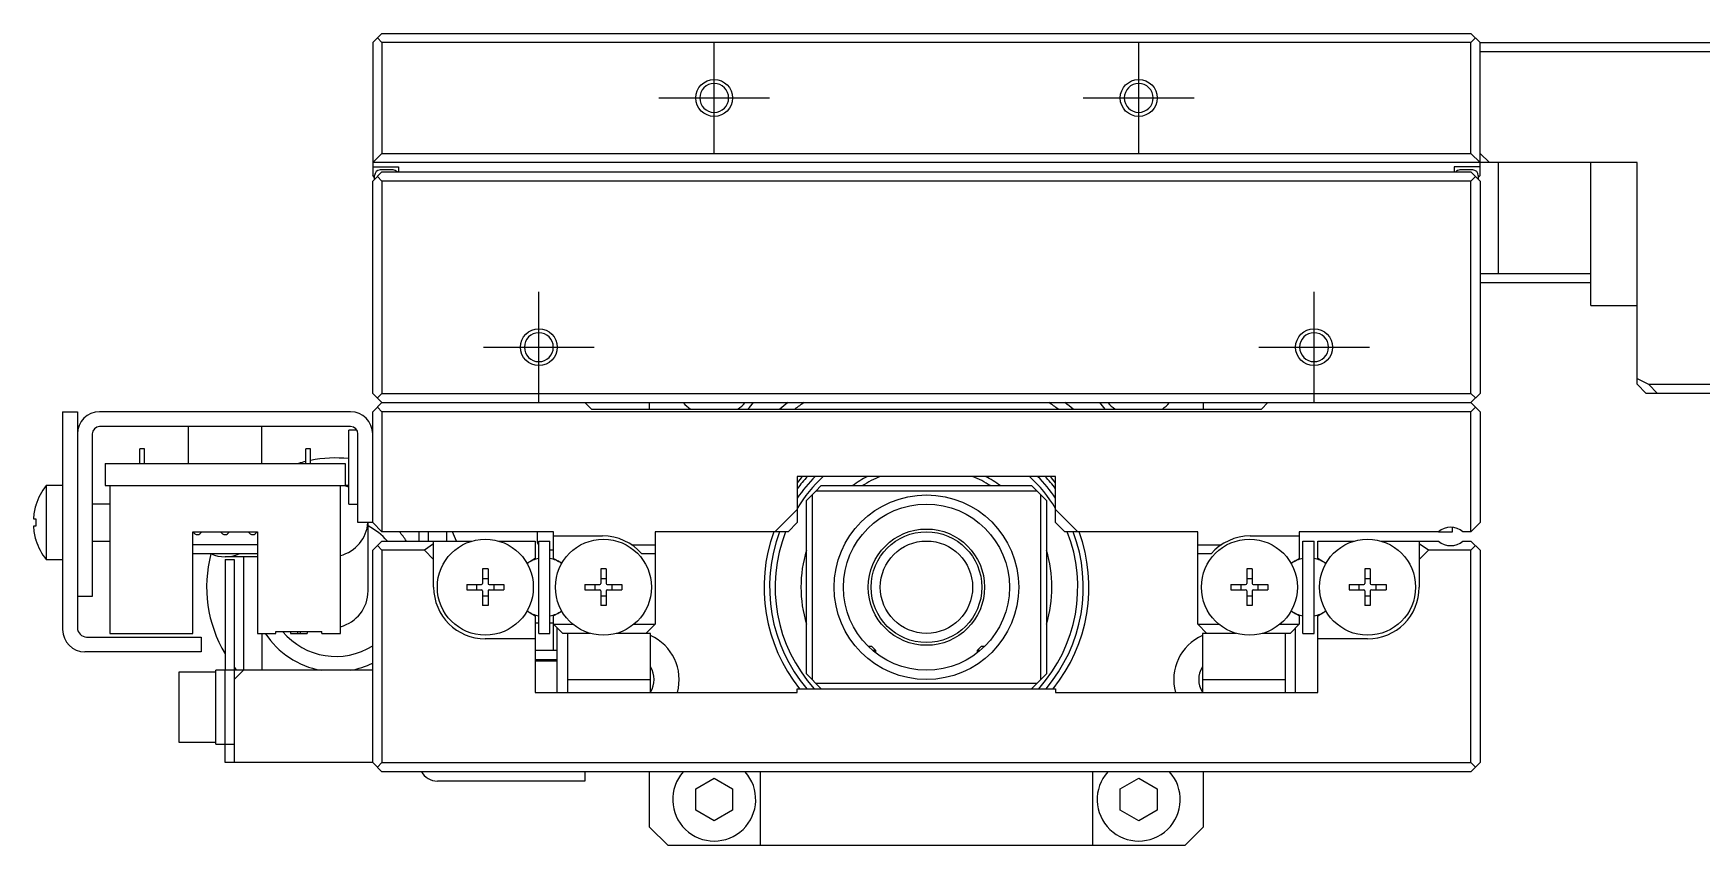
# Model space of a CAD drawing. Extents: x -1 to 743, y -8 to 429.
# Drawn here: x 98.4 to 188.8, y 381.2 to 425.2 of the extents above; entities that cross this region are included whole.
import ezdxf

# ---------------------------------------------------------------- set-up
doc = ezdxf.new("R2010")
doc.units = 0
doc.header["$LTSCALE"] = 0.5
doc.linetypes.add('CENTER', pattern=[50.8, 31.75, -6.35, 6.35, -6.35])
for name, color, linetype in [('MSM_CENTER', 1, 'CENTER'), ('MSM_CONTINUOUS', 7, 'CONTINUOUS'), ('MSM_NARROW', 5, 'CONTINUOUS')]:
    doc.layers.add(name, color=color, linetype=linetype)

msp = doc.modelspace()

# ---------------------------------------------------------------- linework, layer by layer
at = {"layer": 'MSM_CENTER'}
for p, q in [((135.313965, 418.706032), (135.313965, 424.706032)), ((158.313965, 418.706032), (158.313965, 424.706032)), ((132.313965, 421.706032), (138.313965, 421.706032)), ((155.313965, 421.706032), (161.313965, 421.706032)), ((125.813965, 405.206032), (125.813965, 411.206032)), ((167.813965, 405.206032), (167.813965, 411.206032)), ((122.813965, 408.206032), (128.813965, 408.206032)), ((164.813965, 408.206032), (170.813965, 408.206032)), ((144.06396, 391.644084), (144.06396, 391.644289))]:
    msp.add_line(p, q, dxfattribs=at)
at = {"layer": 'MSM_CONTINUOUS'}
for p, q in [((116.813965, 424.706032), (117.313965, 425.206032)), ((117.063965, 424.956032), (117.313965, 424.706032)), ((117.313965, 425.206032), (176.313965, 425.206032)), ((176.813965, 424.706032), (176.313965, 425.206032)), ((176.313965, 424.706032), (176.563965, 424.956032)), ((116.813965, 424.706032), (116.813965, 417.506032)), ((117.313965, 424.706032), (117.313965, 418.706032)), ((176.313965, 424.706032), (117.313965, 424.706032)), ((176.313965, 418.706032), (176.313965, 424.706032)), ((176.813965, 417.506032), (176.813965, 424.706032)), ((176.813965, 424.706032), (198.813965, 424.706032)), ((198.813965, 424.206032), (176.813965, 424.206032)), ((117.313965, 418.706032), (116.813965, 418.206032)), ((117.313965, 418.706032), (176.313965, 418.706032)), ((176.813965, 418.206032), (176.313965, 418.706032)), ((177.313965, 418.206032), (176.813965, 418.706032)), ((185.313965, 418.206032), (116.813965, 418.206032)), ((116.813965, 417.981032), (118.213965, 417.981032)), ((116.813965, 417.206032), (117.313965, 417.706032)), ((117.913965, 417.806032), (117.213965, 417.806032)), ((117.313965, 417.706032), (176.313965, 417.706032)), ((118.213965, 417.981032), (118.213965, 417.706032)), ((176.813965, 417.981032), (175.413965, 417.981032)), ((175.413965, 417.981032), (175.413965, 417.706032)), ((176.413965, 417.806032), (175.713965, 417.806032)), ((176.313965, 417.706032), (176.813965, 417.206032)), ((177.813965, 412.206027), (177.813965, 418.206037)), ((182.813965, 410.456032), (182.813965, 418.206032)), ((185.313965, 406.206032), (185.313965, 418.206032)), ((116.913965, 417.406032), (116.813965, 417.506032)), ((116.813965, 405.706032), (116.813965, 417.206032)), ((116.913965, 417.306032), (116.913965, 417.506032)), ((117.063965, 417.456032), (117.313965, 417.206032)), ((117.313965, 417.206032), (117.313965, 405.706032)), ((176.313965, 417.206032), (117.313965, 417.206032)), ((176.313965, 417.206032), (176.563965, 417.456032)), ((176.313965, 405.706032), (176.313965, 417.206032)), ((176.813965, 417.506032), (176.713965, 417.406032)), ((176.713965, 417.506032), (176.713965, 417.306032)), ((176.813965, 417.206032), (176.813965, 405.706032)), ((176.813965, 412.206032), (182.813965, 412.206032)), ((176.813965, 411.706032), (182.813965, 411.706032)), ((182.813965, 410.456032), (185.313965, 410.456032)), ((185.313965, 406.512218), (185.926338, 406.206032)), ((185.813965, 405.706032), (185.313965, 406.206032)), ((185.926338, 406.206032), (198.813965, 406.206032)), ((185.926338, 406.206032), (186.426338, 405.706032)), ((117.313965, 405.206032), (116.813965, 405.706032)), ((116.813965, 404.706032), (117.313965, 405.206032)), ((117.313965, 405.706032), (117.063965, 405.456032)), ((117.063965, 404.956032), (117.313965, 404.706032)), ((117.313965, 405.706032), (176.313965, 405.706032)), ((117.313965, 405.206032), (176.313965, 405.206032)), ((128.313965, 405.206032), (128.663965, 404.856032)), ((131.813965, 404.856032), (131.813965, 405.206032)), ((161.813965, 405.206032), (161.813965, 404.856032)), ((164.963965, 404.856032), (165.313965, 405.206032)), ((176.563965, 405.456032), (176.313965, 405.706032)), ((176.313965, 405.206032), (176.813965, 405.706032)), ((176.313965, 405.206032), (176.813965, 404.706032)), ((176.313965, 404.706032), (176.563965, 404.956032)), ((198.813965, 405.706032), (185.813965, 405.706032)), ((100.013965, 404.706032), (100.013965, 392.906032)), ((100.013965, 404.706032), (100.813965, 404.706032)), ((100.813965, 404.706032), (100.813965, 393.006032)), ((115.613965, 404.706032), (102.013965, 404.706032)), ((116.813965, 398.706032), (116.813965, 404.706032)), ((117.313965, 404.706032), (117.313965, 398.206032)), ((176.313965, 404.706032), (117.313965, 404.706032)), ((128.663965, 404.856032), (164.963965, 404.856032)), ((176.313965, 398.206032), (176.313965, 404.706032)), ((176.813965, 404.706032), (176.813965, 398.706032)), ((101.613965, 403.506032), (101.613965, 394.706032)), ((115.613965, 403.906032), (102.013965, 403.906032)), ((106.813965, 403.906032), (106.813965, 401.906032)), ((110.813965, 401.906032), (110.813965, 403.906032)), ((115.513965, 399.706032), (115.513965, 403.706032)), ((115.960375, 403.706032), (115.513965, 403.706032)), ((116.013965, 398.706032), (116.013965, 403.506032)), ((104.188965, 401.906032), (104.188965, 402.706032)), ((104.438965, 402.706032), (104.188965, 402.706032)), ((104.438965, 401.906032), (104.438965, 402.706032)), ((113.188965, 401.906032), (113.188965, 402.706032)), ((113.438965, 402.706032), (113.188965, 402.706032)), ((113.438965, 401.906032), (113.438965, 402.706032)), ((102.313965, 401.906032), (102.313965, 400.706032)), ((102.313965, 401.906032), (115.313965, 401.906032)), ((115.313965, 401.906032), (115.313965, 400.706032)), ((99.115966, 400.706032), (99.115966, 396.706032)), ((100.013965, 400.706032), (99.115966, 400.706032)), ((102.313965, 400.706032), (115.313965, 400.706032)), ((102.563965, 400.706032), (102.563965, 392.706032)), ((115.063965, 392.706032), (115.063965, 400.706032)), ((115.513965, 400.706033), (115.31923, 400.706033)), ((153.813965, 401.206032), (139.813965, 401.206032)), ((139.813965, 401.206032), (139.813965, 398.706032)), ((140.813965, 400.406032), (141.113965, 400.706032)), ((141.113965, 400.706032), (152.513965, 400.706032)), ((152.513965, 400.706032), (152.813965, 400.406032)), ((153.813965, 398.706032), (153.813965, 401.206032)), ((98.558233, 399.656032), (98.558233, 399.634741)), ((102.563965, 399.706032), (101.613985, 399.706032)), ((115.513965, 399.706032), (116.013965, 399.706032)), ((140.313965, 399.906032), (140.613965, 400.206032)), ((140.313965, 390.506032), (140.313965, 399.906032)), ((140.813965, 400.406032), (140.613965, 400.206032)), ((140.613965, 400.206032), (140.613965, 390.206032)), ((152.813965, 400.406032), (140.813965, 400.406032)), ((153.013965, 400.206032), (152.813965, 400.406032)), ((153.013965, 390.206032), (153.013965, 400.206032)), ((153.013965, 400.206032), (153.313965, 399.906032)), ((153.313965, 399.906032), (153.313965, 390.506032)), ((98.42649, 398.906032), (98.558233, 398.906032)), ((98.558233, 398.906032), (98.558233, 398.506032)), ((116.813965, 398.706032), (116.013965, 398.706032)), ((116.559298, 394.999306), (116.559298, 398.706032)), ((117.313965, 398.206032), (116.813965, 398.706032)), ((138.606858, 398.206032), (139.813965, 399.413139)), ((139.813965, 398.706032), (139.313965, 398.206032)), ((153.813965, 399.413139), (155.021072, 398.206032)), ((154.313965, 398.206032), (153.813965, 398.706032)), ((176.813965, 398.706032), (176.313965, 398.206032)), ((98.558233, 398.506032), (98.42649, 398.506032)), ((98.558233, 397.777323), (98.558233, 397.756032)), ((101.613985, 397.706032), (102.563965, 397.706032)), ((107.063965, 398.206032), (110.563965, 398.206032)), ((107.063965, 392.706032), (107.063965, 398.206032)), ((110.563965, 398.206032), (110.563965, 392.706032)), ((116.813965, 397.206032), (117.313965, 397.706032)), ((126.613965, 398.206032), (117.313965, 398.206032)), ((117.313965, 397.706032), (122.199822, 397.706032)), ((119.313965, 398.206032), (119.313965, 397.706032)), ((119.813965, 398.206032), (119.813965, 397.706032)), ((120.113965, 395.206032), (120.113965, 397.706032)), ((120.813965, 398.206032), (120.813965, 397.706032)), ((123.628108, 397.706032), (125.613965, 397.706032)), ((125.613965, 397.706032), (125.613965, 396.756103)), ((125.733965, 397.629952), (125.733965, 398.206032)), ((125.813965, 392.706032), (125.813965, 397.706032)), ((125.813965, 397.706032), (126.413965, 397.706032)), ((126.413965, 392.706032), (126.413965, 397.706032)), ((126.613965, 396.756103), (126.613965, 398.206032)), ((126.613965, 397.981032), (129.269436, 397.981032)), ((139.313965, 398.206032), (132.113965, 398.206032)), ((132.113965, 398.206032), (132.113965, 393.206032)), ((161.513965, 398.206032), (154.313965, 398.206032)), ((161.513965, 393.206032), (161.513965, 398.206032)), ((164.358494, 397.981032), (167.013965, 397.981032)), ((174.552527, 398.206032), (167.013965, 398.206032)), ((167.013965, 398.206032), (167.013965, 396.756103)), ((167.213965, 392.706032), (167.213965, 397.706032)), ((167.213965, 397.706032), (167.813965, 397.706032)), ((167.813965, 392.706032), (167.813965, 397.706032)), ((168.013965, 396.756103), (168.013965, 397.706032)), ((168.013965, 397.706032), (169.999822, 397.706032)), ((171.428108, 397.706032), (174.552527, 397.706032)), ((173.513965, 397.706032), (173.513965, 395.206032)), ((174.553053, 398.206032), (175.313965, 398.206032)), ((175.313965, 398.206032), (175.313965, 398.451019)), ((176.313965, 398.206032), (175.875403, 398.206032)), ((175.875403, 397.706032), (176.313965, 397.706032)), ((176.313965, 397.706032), (176.813965, 397.206032)), ((110.563965, 397.506032), (107.063965, 397.506032)), ((110.563965, 397.006032), (107.063965, 397.006032)), ((110.563965, 396.856032), (108.813965, 396.856032)), ((109.813965, 396.856032), (109.813965, 390.706033)), ((116.813965, 385.706032), (116.813965, 397.206032)), ((117.063965, 397.456032), (117.313965, 397.206032)), ((117.313965, 397.206032), (117.313965, 385.706032)), ((119.613965, 397.206032), (117.313965, 397.206032)), ((120.113965, 397.559585), (119.613965, 397.206032)), ((119.613965, 397.206032), (120.113965, 396.706032)), ((125.813965, 397.508531), (125.763254, 397.559242)), ((126.613965, 397.208531), (126.413965, 397.208531)), ((130.829685, 397.506032), (132.113965, 397.506032)), ((132.113965, 397.006032), (131.392965, 397.006032)), ((161.513965, 397.506032), (162.798246, 397.506032)), ((162.234965, 397.006032), (161.513965, 397.006032)), ((174.013965, 397.206032), (173.513965, 397.559585)), ((173.513965, 396.706032), (174.013965, 397.206032)), ((176.313965, 397.206032), (174.013965, 397.206032)), ((176.313965, 397.206032), (176.563965, 397.456032)), ((176.313965, 385.706032), (176.313965, 397.206032)), ((176.813965, 397.206032), (176.813965, 385.706032)), ((99.115966, 396.706032), (100.013965, 396.706032)), ((108.813963, 396.706032), (109.313965, 396.706032)), ((108.813963, 396.706032), (108.813963, 390.706032)), ((109.313965, 396.706032), (109.313965, 385.706032)), ((123.058965, 396.206032), (122.768965, 396.206032)), ((122.768965, 396.206032), (122.768965, 395.411032)), ((123.058965, 396.206032), (123.058965, 395.411032)), ((125.613965, 396.756103), (125.317765, 396.585092)), ((126.613965, 396.756103), (126.837258, 396.627185)), ((126.813965, 396.630867), (126.813965, 396.640633)), ((129.458965, 396.206032), (129.168965, 396.206032)), ((129.168965, 396.206032), (129.168965, 395.411032)), ((129.458965, 396.206032), (129.458965, 395.411032)), ((164.458965, 396.206032), (164.168965, 396.206032)), ((164.168965, 396.206032), (164.168965, 395.411032)), ((164.458965, 396.206032), (164.458965, 395.411032)), ((166.790672, 396.627185), (167.013965, 396.756103)), ((166.813965, 396.630868), (166.813965, 396.640633)), ((168.310166, 396.585092), (168.013965, 396.756103)), ((170.858965, 396.206032), (170.568965, 396.206032)), ((170.568965, 396.206032), (170.568965, 395.411032)), ((170.858965, 396.206032), (170.858965, 395.411032)), ((121.913965, 395.351032), (122.708965, 395.351032)), ((121.913965, 395.351032), (121.913965, 395.061032)), ((121.913965, 395.061032), (122.708965, 395.061032)), ((122.443958, 395.351032), (122.443958, 395.061032)), ((122.768965, 395.676039), (123.058965, 395.676039)), ((122.768965, 395.001032), (122.768965, 394.206032)), ((123.058965, 395.001032), (123.058965, 394.206032)), ((123.118965, 395.351032), (123.913965, 395.351032)), ((123.118965, 395.061032), (123.913965, 395.061032)), ((123.383972, 395.061032), (123.383972, 395.351032)), ((123.913965, 395.351032), (123.913965, 395.061032)), ((128.313965, 395.351032), (129.108965, 395.351032)), ((128.313965, 395.351032), (128.313965, 395.061032)), ((128.313965, 395.061032), (129.108965, 395.061032)), ((128.843958, 395.351032), (128.843958, 395.061032)), ((129.168965, 395.676039), (129.458965, 395.676039)), ((129.168965, 395.001032), (129.168965, 394.206032)), ((129.458965, 395.001032), (129.458965, 394.206032)), ((129.518965, 395.351032), (130.313965, 395.351032)), ((129.518965, 395.061032), (130.313965, 395.061032)), ((129.783972, 395.061032), (129.783972, 395.351032)), ((130.313965, 395.351032), (130.313965, 395.061032)), ((163.313965, 395.351032), (164.108965, 395.351032)), ((163.313965, 395.351032), (163.313965, 395.061032)), ((163.313965, 395.061032), (164.108965, 395.061032)), ((163.843958, 395.351032), (163.843958, 395.061032)), ((164.168965, 395.676039), (164.458965, 395.676039)), ((164.168965, 395.001032), (164.168965, 394.206032)), ((164.458965, 395.001032), (164.458965, 394.206032)), ((164.518965, 395.351032), (165.313965, 395.351032)), ((164.518965, 395.061032), (165.313965, 395.061032)), ((164.783972, 395.061032), (164.783972, 395.351032)), ((165.313965, 395.351032), (165.313965, 395.061032)), ((169.713965, 395.351032), (170.508965, 395.351032)), ((169.713965, 395.351032), (169.713965, 395.061032)), ((169.713965, 395.061032), (170.508965, 395.061032)), ((170.243958, 395.351032), (170.243958, 395.061032)), ((170.568965, 395.676039), (170.858965, 395.676039)), ((170.568965, 395.001032), (170.568965, 394.206032)), ((170.858965, 395.001032), (170.858965, 394.206032)), ((170.918965, 395.351032), (171.713965, 395.351032)), ((170.918965, 395.061032), (171.713965, 395.061032)), ((171.183972, 395.061032), (171.183972, 395.351032)), ((171.713965, 395.351032), (171.713965, 395.061032)), ((101.613965, 394.706032), (100.813965, 394.706032)), ((122.768965, 394.736025), (123.058965, 394.736025)), ((123.058965, 394.206032), (122.768965, 394.206032)), ((129.168965, 394.736025), (129.458965, 394.736025)), ((129.458965, 394.206032), (129.168965, 394.206032)), ((164.168965, 394.736025), (164.458965, 394.736025)), ((164.458965, 394.206032), (164.168965, 394.206032)), ((170.568965, 394.736025), (170.858965, 394.736025)), ((170.858965, 394.206032), (170.568965, 394.206032)), ((125.317765, 393.826973), (125.613965, 393.655961)), ((125.414301, 393.781031), (125.397338, 393.781031)), ((125.613965, 393.655961), (125.613965, 389.506032)), ((125.613965, 393.281031), (125.813965, 393.281031)), ((126.413965, 393.281031), (126.613965, 393.281031)), ((126.837258, 393.78488), (126.613965, 393.655961)), ((126.613965, 391.781031), (126.613965, 393.655961)), ((126.613965, 393.206032), (127.65264, 393.206032)), ((127.113965, 392.706032), (126.613965, 393.206032)), ((126.813965, 393.781031), (126.813627, 393.781031)), ((126.813965, 393.771431), (126.813965, 393.781197)), ((130.97529, 393.206032), (132.113965, 393.206032)), ((132.113965, 393.206032), (131.613965, 392.706032)), ((161.513965, 393.206032), (162.65264, 393.206032)), ((162.013965, 392.706032), (161.513965, 393.206032)), ((165.97529, 393.206032), (167.013965, 393.206032)), ((167.013965, 393.206032), (166.513965, 392.706032)), ((167.013965, 393.655961), (166.790672, 393.78488)), ((166.813965, 393.771431), (166.813965, 393.781196)), ((167.013965, 393.655961), (167.013965, 393.206032)), ((168.013965, 393.655961), (168.310166, 393.826973)), ((168.013965, 389.506032), (168.013965, 393.655961)), ((101.313965, 392.506032), (107.513965, 392.506032)), ((102.563965, 392.706032), (107.063965, 392.706032)), ((107.513965, 392.506032), (107.513965, 391.706032)), ((110.563965, 392.706032), (111.563965, 392.706032)), ((110.813965, 392.706032), (110.813965, 390.706033)), ((111.563965, 392.706032), (111.563965, 392.806032)), ((111.563965, 392.806032), (114.063965, 392.806032)), ((112.363965, 392.806032), (112.363965, 392.706032)), ((112.363965, 392.706032), (113.263965, 392.706032)), ((112.738965, 392.806032), (112.738965, 392.706032)), ((112.888965, 392.806032), (112.888965, 392.706032)), ((113.263965, 392.806032), (113.263965, 392.706032)), ((114.063965, 392.706032), (114.063965, 392.806032)), ((114.063965, 392.706032), (115.063965, 392.706032)), ((125.613965, 392.406032), (122.913965, 392.406032)), ((125.813965, 392.706032), (126.413965, 392.706032)), ((126.813965, 389.506032), (126.813965, 393.006032)), ((128.599822, 392.706032), (127.113965, 392.706032)), ((127.363965, 392.706032), (127.363965, 389.506032)), ((131.863965, 392.706032), (130.028108, 392.706032)), ((131.863965, 389.506032), (131.863965, 392.706032)), ((163.599822, 392.706032), (161.763965, 392.706032)), ((161.763965, 392.706032), (161.763965, 389.506032)), ((166.513965, 392.706032), (165.028108, 392.706032)), ((166.263965, 389.506032), (166.263965, 392.706032)), ((166.813965, 389.506032), (166.813965, 393.006032)), ((167.213965, 392.706032), (167.813965, 392.706032)), ((170.713965, 392.406032), (168.013965, 392.406032)), ((107.513965, 391.706032), (101.213965, 391.706032)), ((126.813965, 391.781031), (125.613965, 391.781031)), ((143.650107, 392.006032), (143.838965, 392.006032)), ((144.063965, 391.781032), (143.838965, 392.006032)), ((144.063965, 391.781032), (143.895168, 391.781032)), ((144.063965, 391.644309), (144.063965, 391.781032)), ((144.063965, 391.64408), (144.063965, 391.644289)), ((149.788965, 392.006032), (149.563965, 391.781032)), ((149.732762, 391.781032), (149.563965, 391.781032)), ((149.563965, 391.781032), (149.563965, 391.644164)), ((149.788965, 392.006032), (149.977824, 392.006032)), ((106.313965, 390.606032), (106.313965, 386.806032)), ((108.313965, 390.606032), (106.313965, 390.606032)), ((108.313965, 386.706032), (108.313965, 390.706032)), ((116.813965, 390.706032), (108.313965, 390.706032)), ((108.813965, 386.706032), (108.813963, 390.706032)), ((109.313965, 390.206032), (109.813965, 390.706032)), ((125.613965, 391.281031), (126.813965, 391.281031)), ((126.813965, 391.206033), (125.613965, 391.206033)), ((126.613965, 391.206033), (126.613965, 391.281031)), ((141.113965, 389.706032), (140.313965, 390.506032)), ((153.313965, 390.506032), (152.513965, 389.706032)), ((127.363965, 390.206032), (131.863965, 390.206032)), ((139.813965, 389.506032), (139.813965, 389.706032)), ((139.813965, 389.706032), (153.813965, 389.706032)), ((140.813965, 390.006032), (152.813965, 390.006032)), ((153.813965, 389.706032), (153.813965, 389.506032)), ((161.763965, 390.206032), (166.263965, 390.206032)), ((125.613965, 389.506032), (139.813965, 389.506032)), ((153.813965, 389.506032), (168.013965, 389.506032)), ((106.313965, 386.806032), (108.313965, 386.806032)), ((108.313965, 386.706032), (109.313965, 386.706032)), ((108.813965, 385.706032), (108.813965, 386.706032)), ((116.813965, 385.706032), (108.813965, 385.706032)), ((117.313965, 385.206032), (116.813965, 385.706032)), ((117.313965, 385.706032), (117.063965, 385.456032)), ((117.313965, 385.706032), (176.313965, 385.706032)), ((176.313965, 385.206032), (117.313965, 385.206032)), ((128.313965, 385.206033), (128.313965, 384.706033)), ((131.813965, 382.206033), (131.813965, 385.206032)), ((137.813965, 381.206032), (137.813965, 385.206032)), ((155.813965, 385.206032), (155.813965, 381.206032)), ((161.813965, 385.206032), (161.813965, 382.206033)), ((176.563965, 385.456032), (176.313965, 385.706032)), ((176.813965, 385.706032), (176.313965, 385.206032)), ((128.313965, 384.706033), (120.313965, 384.706033)), ((134.313965, 384.283383), (135.313965, 384.860734)), ((134.313965, 383.128683), (134.313965, 384.283383)), ((135.313965, 384.860734), (136.313965, 384.283383)), ((136.313965, 384.283383), (136.313965, 383.128683)), ((157.313965, 384.283383), (158.313965, 384.860734)), ((157.313965, 383.128683), (157.313965, 384.283383)), ((158.313965, 384.860734), (159.313965, 384.283383)), ((159.313965, 384.283383), (159.313965, 383.128683)), ((135.313965, 382.551333), (134.313965, 383.128683)), ((136.313965, 383.128683), (135.313965, 382.551333)), ((158.313965, 382.551333), (157.313965, 383.128683)), ((159.313965, 383.128683), (158.313965, 382.551333)), ((131.813965, 382.206033), (132.813965, 381.206033)), ((160.813965, 381.206033), (161.813965, 382.206033)), ((137.813965, 381.206033), (132.813965, 381.206033)), ((155.813965, 381.206032), (137.813965, 381.206032)), ((160.813965, 381.206033), (155.813965, 381.206033))]:
    msp.add_line(p, q, dxfattribs=at)
at = {"layer": 'MSM_CONTINUOUS', "extrusion": (0, 0, -1)}
for centre in [(-135.313965, 421.706032), (-158.313965, 421.706032), (-125.813965, 408.206032), (-167.813965, 408.206032)]:
    msp.add_circle(centre, 0.7835, dxfattribs=at)
at = {"layer": 'MSM_CONTINUOUS'}
for centre, radius in [((146.813965, 395.206032), 5), ((146.813965, 395.206032), 4.5), ((122.913965, 395.206032), 2.6), ((129.313965, 395.206032), 2.6), ((146.813965, 395.206032), 3.15), ((146.813965, 395.206032), 3), ((164.313965, 395.206032), 2.6), ((170.713965, 395.206032), 2.6)]:
    msp.add_circle(centre, radius, dxfattribs=at)
for centre, radius, start, end in [((117.213965, 417.506032), 0.3, 90, 180), ((117.913965, 417.506032), 0.3, 41.810315, 90), ((175.713965, 417.506032), 0.3, 90, 138.189685), ((176.413965, 417.506032), 0.3, 0, 90), ((135.313965, 406.706033), 2.25, 221.810349, 235.307914), ((135.313965, 406.706033), 2.25, 304.692086, 318.189651), ((135.313965, 406.706033), 2.6, 314.639742, 324.765555), ((146.813965, 395.206033), 12.5, 126.869905, 129.466179), ((146.813965, 395.206033), 12, 123.557318, 126.470156), ((146.813965, 395.206033), 12, 53.529844, 56.442682), ((146.813965, 395.206033), 12.5, 50.533821, 53.130095), ((158.313965, 406.706033), 2.6, 215.234445, 225.360258), ((158.313965, 406.706033), 2.25, 221.810349, 235.307914), ((158.313965, 406.706033), 2.25, 304.692086, 318.189651), ((102.013965, 403.506032), 1.2, 90, 180), ((115.613965, 403.506032), 1.2, 0, 90), ((102.013965, 403.506032), 0.4, 90, 180), ((115.613965, 403.506032), 0.4, 0, 90), ((114.813965, 395.206033), 7, 103.423264, 106.835009), ((114.813965, 395.206033), 7, 84.26083, 101.32821632), ((101.613965, 398.706032), 3.2, 141.317813, 162.729995), ((114.559298, 398.856032), 2, 61.488618, 67.831399), ((146.813965, 395.206032), 8.2, 132.970284, 148.61185), ((146.813965, 395.206032), 9, 138.189685, 141.057559), ((146.813965, 395.206032), 8.8, 137.014114, 142.69821), ((146.813965, 395.206032), 8.5, 135.099128, 145.439678), ((146.813965, 395.206032), 6.8, 118.072487, 126.018854), ((146.813965, 395.206032), 6.5, 112.619865, 122.204228), ((146.813965, 395.206032), 6.5, 57.795772, 67.380135), ((146.813965, 395.206032), 6.8, 53.981146, 61.927513), ((146.813965, 395.206032), 8.2, 31.38815, 47.029716), ((146.813965, 395.206032), 8.5, 34.560322, 44.900872), ((146.813965, 395.206032), 8.8, 37.30179, 42.985886), ((146.813965, 395.206032), 9, 38.942441, 41.810315), ((101.613965, 398.706032), 3.193744, 163.094742, 176.40965), ((114.559298, 398.856032), 2, 284.61563, 355.698778), ((101.613965, 398.706032), 3.193744, 183.59035, 196.905258), ((101.613965, 398.706032), 3.2, 197.270005, 218.682187), ((107.313965, 398.306032), 0.25, 203.578178, 336.421822), ((108.813965, 398.306032), 0.25, 203.578178, 336.421822), ((110.313965, 398.306032), 0.25, 203.578178, 336.421822), ((114.813965, 395.206033), 3.75, 41.810294, 62.262449), ((114.813965, 395.206033), 4.57, 33.164573, 41.030062), ((114.813965, 395.206033), 7, 20.924824, 25.376924), ((129.269436, 395.181032), 2.8, 40.676373, 89.99998128), ((146.813965, 395.206032), 8.8, 160.06773, 218.682187), ((146.813965, 395.206032), 8.5, 159.332684, 220.320215), ((146.813965, 395.206032), 8.2, 158.539872, 222.123563), ((146.813965, 395.206032), 8.2, 317.876437, 21.460128), ((146.813965, 395.206032), 8.5, 319.679785, 20.667316), ((146.813965, 395.206032), 8.8, 321.317813, 19.93227), ((164.358494, 395.181032), 2.8, 90, 139.32362603), ((175.213965, 397.456032), 1, 48.590378, 131.409622), ((175.213965, 398.456032), 1, 228.590378, 311.409622), ((114.813965, 395.206033), 7, 165.099412, 211.002687), ((108.813965, 398.856032), 2, 247.668355, 292.331645), ((125.833965, 397.629952), 0.1, 180, 225), ((146.813965, 395.206032), 6.8, 162.917417, 197.082583), ((146.813965, 395.206032), 6.8, 342.917417, 17.082583), ((126.228965, 395.091032), 1.75, 121.378274, 127.005971), ((126.113964, 395.206032), 1.5875, 100.893016, 126.197192), ((126.113964, 395.206032), 1.5875, 53.802745, 79.10691), ((125.998965, 395.091032), 1.75, 52.994029, 61.378274), ((167.628965, 395.091032), 1.75, 118.621726, 127.005971), ((167.513964, 395.206032), 1.5875, 100.893016, 126.197192), ((167.513964, 395.206032), 1.5875, 53.802745, 79.10691), ((167.398965, 395.091032), 1.75, 52.994029, 58.621726), ((114.559298, 394.999306), 2, 284.61563, 0), ((122.913965, 395.206032), 2.8, 180, 270), ((122.708965, 395.411032), 0.06, 270, 0), ((122.708965, 395.001032), 0.06, 0, 90), ((123.118965, 395.411032), 0.06, 180, 270), ((123.118965, 395.001032), 0.06, 90, 180), ((129.108965, 395.411032), 0.06, 270, 0), ((129.108965, 395.001032), 0.06, 0, 90), ((129.518965, 395.411032), 0.06, 180, 270), ((129.518965, 395.001032), 0.06, 90, 180), ((164.108965, 395.411032), 0.06, 270, 0), ((164.108965, 395.001032), 0.06, 0, 90), ((164.518965, 395.411032), 0.06, 180, 270), ((164.518965, 395.001032), 0.06, 90, 180), ((170.508965, 395.411032), 0.06, 270, 0), ((170.508965, 395.001032), 0.06, 0, 90), ((170.713965, 395.206032), 2.8, 270, 0), ((170.918965, 395.411032), 0.06, 180, 270), ((170.918965, 395.001032), 0.06, 90, 180), ((126.228965, 395.321032), 1.75, 232.994029, 238.621726), ((126.113964, 395.206032), 1.5875, 233.802808, 259.106984), ((126.113964, 395.206032), 1.5875, 280.89309, 306.197255), ((125.998965, 395.321032), 1.75, 298.621726, 307.005971), ((167.628965, 395.321032), 1.75, 232.994029, 241.378274), ((167.513964, 395.206032), 1.5875, 233.802808, 259.106984), ((167.513964, 395.206032), 1.5875, 280.89309, 306.197255), ((167.398965, 395.321032), 1.75, 301.378274, 307.005971), ((101.213965, 392.906032), 1.2, 180, 270), ((101.313965, 393.006032), 0.5, 180, 270), ((114.813965, 395.206033), 4.57, 213.164603, 259.958899), ((114.813965, 395.206033), 3.75, 219.791839, 302.23093975), ((130.813965, 390.206032), 2.6, 344.381502, 66.181159), ((162.813965, 390.206032), 2.6, 113.818841, 195.618498), ((114.813965, 395.206033), 7, 218.213184, 220.005212), ((114.813965, 395.206033), 4.57, 280.041101, 295.953194), ((130.813965, 390.206032), 1.25, 327.14012, 32.85988), ((162.813965, 390.206032), 1.25, 147.14012, 212.85988), ((120.313965, 385.706033), 1, 210.000066, 270), ((135.313965, 383.706033), 2.25, 138.189719, 41.8102597), ((158.313965, 383.706033), 2.25, 138.189719, 41.8102597)]:
    msp.add_arc(centre, radius, start, end, dxfattribs=at)
at = {"layer": 'MSM_NARROW'}
for centre, radius in [((135.313965, 421.706032), 1), ((158.313965, 421.706032), 1), ((125.813965, 408.206032), 1), ((167.813965, 408.206032), 1), ((146.813965, 395.206032), 2.5)]:
    msp.add_circle(centre, radius, dxfattribs=at)

doc.saveas('drawing.dxf')
